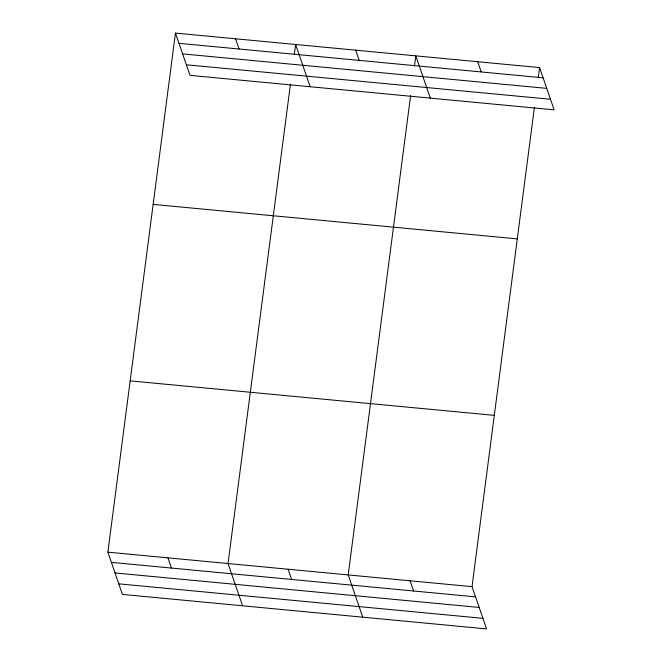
<?xml version="1.0" encoding="UTF-8"?>
<svg xmlns="http://www.w3.org/2000/svg" width="662" height="662" viewBox="0 0 662 662"><rect width="100%" height="100%" fill="white"/><g stroke="black" fill="none" stroke-linecap="round" stroke-linejoin="round"><path stroke-width="0.99" d="M534.408 107.352L472.006 586.648L486.553 628.9L122.412 594.41L107.865 552.158L175.447 33.1L539.588 67.59L554.135 109.842L189.994 75.352L175.447 33.1M290.436 84.248L228.034 563.544L242.582 605.788M294.284 54.681L295.616 44.478L310.164 86.73M410.606 95.626L348.195 574.922L362.743 617.174M414.453 66.059L415.777 55.865L430.325 98.117M538.264 77.785L539.588 67.59M178.963 43.32L543.105 77.81M182.604 53.887L546.746 88.377M186.353 64.777L550.494 99.267M153.145 204.393L517.287 238.883M130.166 380.873L494.307 415.364M107.865 552.158L472.006 586.648M111.382 562.377L475.523 596.867M115.023 572.953L479.164 607.443M118.771 583.843L482.912 618.333M477.683 61.723L481.2 71.943M355.693 50.171L359.218 60.391M235.531 38.793L239.048 49.013M410.101 580.789L413.626 591.009M288.119 569.229L291.636 579.449M167.949 557.851L171.466 568.07"/></g></svg>
